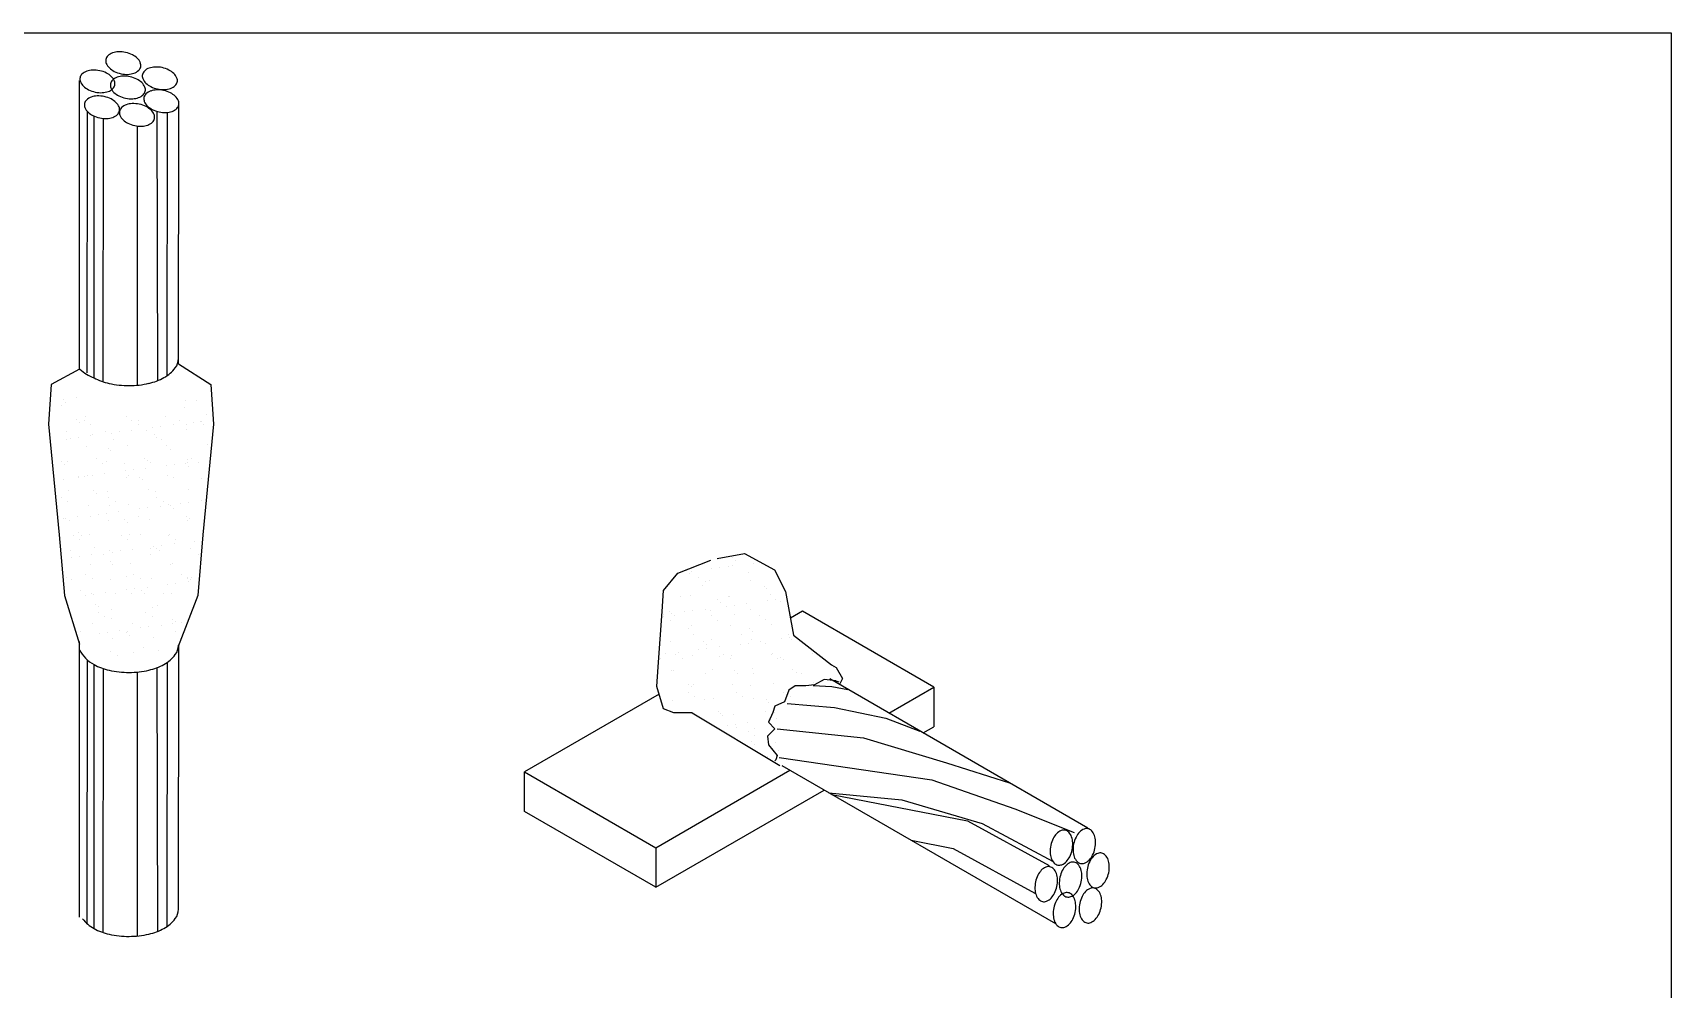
# Model space of a CAD drawing. Header units: millimetres. Extents: x 1852829 to 1882754, y -270850 to -231658.
# Drawn here: x 1859052.4 to 1859473.2, y -237793.8 to -237548.3 of the extents above; entities that cross this region are included whole.
import ezdxf

# ---------------------------------------------------------------- set-up
doc = ezdxf.new("R2010")
doc.units = ezdxf.units.MM
doc.layers.add('DETAYLAR', color=7, linetype='Continuous')

# ---------------------------------------------------------------- blocks, each defined once
blk = doc.blocks.new('TD1')
at = {"color": 4, "ltscale": 40}
for p, q in [((143.08, 1803.65), (143.03, 1927.03)), ((185.43, 1805.91), (185.56, 1916.65)), ((143.08, 1803.65), (131, 1797.03)), ((185.51, 1805.91), (199.31, 1797.03)), ((131, 1797.03), (129.87, 1780.12)), ((199.31, 1797.03), (200.44, 1780.12)), ((129.87, 1780.12), (134.38, 1732.77)), ((200.44, 1780.12), (195.92, 1732.77)), ((134.38, 1732.77), (136.64, 1706.85)), ((195.92, 1732.77), (193.67, 1706.85)), ((399.2, 1716.3), (413.29, 1721.94)), ((415.98, 1722.6), (427.77, 1724.75)), ((427.77, 1724.75), (440.57, 1717.77)), ((393, 1708.98), (399.2, 1716.3)), ((440.57, 1717.77), (445.23, 1708.46)), ((136.64, 1706.85), (143.03, 1685.99)), ((193.67, 1706.85), (185.31, 1684.96)), ((392.43, 1699.97), (393, 1708.98)), ((445.23, 1708.46), (448.72, 1689.86)), ((390.74, 1676.31), (392.43, 1699.97)), ((452.53, 1700.02), (447.37, 1697.05)), ((508.73, 1667.58), (452.53, 1700.02)), ((143.08, 1569.18), (143.03, 1687.15)), ((185.43, 1572.56), (185.58, 1685.69)), ((448.72, 1689.86), (465.01, 1677.06)), ((390.18, 1667.86), (390.74, 1676.31)), ((465.01, 1677.06), (466.97, 1676)), ((461.79, 1670.83), (457.67, 1668.55)), ((466.79, 1670.27), (461.79, 1670.83)), ((574.67, 1607.31), (464.19, 1671.1)), ((466.79, 1670.27), (468.06, 1669.85)), ((466.97, 1676), (469.65, 1671.24)), ((469.65, 1671.24), (468.52, 1668.99)), ((391.14, 1664.58), (333.53, 1631.32)), ((393, 1658.29), (390.18, 1667.86)), ((446.69, 1666.26), (444.86, 1661.23)), ((449.44, 1668.09), (446.69, 1666.26)), ((454.01, 1668.09), (449.44, 1668.09)), ((457.67, 1668.55), (454.01, 1668.09)), ((489.5, 1656.48), (508.73, 1667.58)), ((508.73, 1667.58), (508.73, 1650.64)), ((397.51, 1656.6), (393, 1658.29)), ((405.36, 1656.54), (397.51, 1656.6)), ((405.36, 1656.54), (442.9, 1634.03)), ((439.83, 1656.66), (438, 1652.54)), ((440.74, 1659.4), (439.83, 1656.66)), ((444.86, 1661.23), (440.74, 1659.4)), ((440.74, 1649.8), (437.54, 1646.6)), ((438, 1652.54), (440.74, 1649.8)), ((504.17, 1648.01), (508.73, 1650.64)), ((437.54, 1646.6), (438, 1642.94)), ((438, 1642.94), (441.66, 1638.37)), ((441.2, 1636.54), (440.74, 1636.08)), ((441.66, 1638.37), (441.2, 1636.54)), ((333.58, 1631.29), (389.73, 1598.87)), ((333.58, 1614.36), (333.58, 1631.29)), ((389.73, 1598.87), (447.16, 1632.04)), ((561.04, 1566.29), (443.9, 1633.92)), ((389.73, 1581.94), (461.83, 1623.57)), ((389.73, 1581.94), (333.58, 1614.36)), ((389.73, 1598.87), (389.73, 1581.94))]:
    blk.add_line(p, q, dxfattribs=at)
at = {"color": 2, "ltscale": 40}
for p, q in [((146.37, 1801.98), (146.46, 1913.83)), ((149.29, 1799.91), (149.39, 1911.82)), ((153.2, 1798.21), (153.3, 1910.84)), ((176.65, 1798.75), (176.37, 1913.87)), ((180.56, 1800.79), (180.68, 1913.44)), ((167.85, 1796.74), (167.97, 1907.61)), ((146.37, 1566.37), (146.46, 1679.13)), ((149.29, 1564.31), (149.39, 1677.17)), ((180.56, 1565.19), (180.68, 1678.19)), ((153.2, 1562.61), (153.3, 1675.48)), ((167.85, 1561.14), (167.97, 1674.06)), ((176.65, 1563.14), (176.37, 1675.95)), ((457.19, 1668.22), (465.14, 1667.86)), ((465.14, 1667.86), (471.92, 1666.63)), ((445.98, 1660.54), (466.27, 1658.85)), ((466.27, 1658.85), (488.25, 1654.34)), ((441.73, 1649.78), (478.67, 1645.9)), ((488.25, 1654.34), (502.79, 1648.81)), ((478.67, 1645.9), (514.18, 1635.19)), ((442.56, 1637.44), (507.98, 1627.87)), ((514.18, 1635.19), (541.14, 1626.67)), ((507.98, 1627.87), (543.49, 1615.48)), ((463.84, 1622.41), (495.02, 1619.42)), ((465.05, 1621.71), (523.2, 1610.41)), ((495.02, 1619.42), (529.4, 1609.28)), ((543.49, 1615.48), (568.85, 1605.34)), ((523.2, 1610.41), (558.14, 1591.26)), ((529.4, 1609.28), (559.83, 1592.95)), ((499.08, 1602.06), (517, 1598.58)), ((517, 1598.58), (551.94, 1579.43))]:
    blk.add_line(p, q, dxfattribs=at)
at = {"color": 0, "ltscale": 40}
for p, q in [((136.39, 1790.6), (136.39, 1790.6)), ((136.97, 1789.46), (136.97, 1789.46)), ((141.73, 1791.3), (141.73, 1791.3)), ((188.66, 1790.24), (188.66, 1790.24)), ((193.33, 1790.06), (193.33, 1790.06)), ((135.32, 1788.03), (135.32, 1788.03)), ((141.85, 1782.05), (141.85, 1782.05)), ((145.03, 1781.66), (145.03, 1781.66)), ((145.84, 1783.31), (145.84, 1783.31)), ((163.02, 1783.52), (163.02, 1783.52)), ((165.47, 1781.7), (165.47, 1781.7)), ((168.49, 1781.47), (168.49, 1781.47)), ((179.8, 1783.44), (179.8, 1783.44)), ((185.9, 1781.73), (185.9, 1781.73)), ((188.22, 1787.23), (188.22, 1787.23)), ((195.44, 1781.38), (195.44, 1781.38)), ((197.53, 1784.08), (197.53, 1784.08)), ((137.38, 1776.81), (137.38, 1776.81)), ((142.44, 1774.41), (142.44, 1774.41)), ((143.06, 1780.94), (143.06, 1780.94)), ((147.78, 1775.11), (147.78, 1775.11)), ((147.8, 1779.9), (147.8, 1779.9)), ((148.77, 1775.71), (148.77, 1775.71)), ((154.17, 1776.73), (154.17, 1776.73)), ((156.69, 1776.28), (156.69, 1776.28)), ((160.11, 1776.73), (160.11, 1776.73)), ((165.44, 1777.44), (165.44, 1777.44)), ((168.23, 1779.93), (168.23, 1779.93)), ((171.89, 1777.37), (171.89, 1777.37)), ((174.36, 1778.61), (174.36, 1778.61)), ((175.03, 1775.48), (175.03, 1775.48)), ((176.23, 1774.37), (176.23, 1774.37)), ((177.77, 1779.06), (177.77, 1779.06)), ((183.11, 1779.76), (183.11, 1779.76)), ((188.67, 1779.97), (188.67, 1779.97)), ((189.07, 1777.59), (189.07, 1777.59)), ((192.02, 1780.93), (192.02, 1780.93)), ((194.75, 1781.24), (194.75, 1781.24)), ((195.96, 1780.13), (195.96, 1780.13)), ((137.32, 1773.51), (137.32, 1773.51)), ((139.03, 1773.96), (139.03, 1773.96)), ((146.25, 1770.66), (146.25, 1770.66)), ((155.3, 1769.72), (155.3, 1769.72)), ((156.51, 1768.61), (156.51, 1768.61)), ((157.76, 1773.55), (157.76, 1773.55)), ((163.43, 1770.88), (163.43, 1770.88)), ((178.2, 1773.59), (178.2, 1773.59)), ((180.22, 1770.8), (180.22, 1770.8)), ((181.94, 1769.14), (181.94, 1769.14)), ((197.94, 1771.44), (197.94, 1771.44)), ((135.57, 1763.96), (135.57, 1763.96)), ((136.78, 1762.86), (136.78, 1762.86)), ((137.79, 1764.17), (137.79, 1764.17)), ((150.33, 1765.23), (150.33, 1765.23)), ((153.1, 1763.46), (153.1, 1763.46)), ((154.58, 1764.09), (154.58, 1764.09)), ((162.22, 1763.38), (162.22, 1763.38)), ((166.16, 1760.54), (166.16, 1760.54)), ((170.77, 1765.26), (170.77, 1765.26)), ((171.49, 1761.24), (171.49, 1761.24)), ((172.3, 1764.73), (172.3, 1764.73)), ((173.53, 1763.5), (173.53, 1763.5)), ((180.41, 1762.41), (180.41, 1762.41)), ((183.82, 1762.86), (183.82, 1762.86)), ((188.48, 1763.16), (188.48, 1763.16)), ((189.16, 1763.57), (189.16, 1763.57)), ((189.48, 1764.95), (189.48, 1764.95)), ((189.69, 1762.05), (189.69, 1762.05)), ((191.2, 1765.3), (191.2, 1765.3)), ((193.97, 1763.54), (193.97, 1763.54)), ((136.16, 1756.59), (136.16, 1756.59)), ((142.49, 1757.62), (142.49, 1757.62)), ((142.62, 1757.08), (142.62, 1757.08)), ((145.08, 1757.76), (145.08, 1757.76)), ((146.67, 1758.02), (146.67, 1758.02)), ((148.49, 1758.21), (148.49, 1758.21)), ((153.83, 1758.92), (153.83, 1758.92)), ((162.74, 1760.09), (162.74, 1760.09)), ((163.06, 1757.12), (163.06, 1757.12)), ((163.84, 1758.24), (163.84, 1758.24)), ((168.75, 1757.4), (168.75, 1757.4)), ((169.96, 1756.29), (169.96, 1756.29)), ((180.63, 1758.15), (180.63, 1758.15)), ((183.5, 1757.15), (183.5, 1757.15)), ((195.39, 1756.82), (195.39, 1756.82)), ((135.19, 1748.76), (135.19, 1748.76)), ((137.96, 1746.99), (137.96, 1746.99)), ((138.21, 1751.52), (138.21, 1751.52)), ((149.02, 1751.64), (149.02, 1751.64)), ((150.23, 1750.53), (150.23, 1750.53)), ((154.99, 1751.44), (154.99, 1751.44)), ((155.63, 1748.79), (155.63, 1748.79)), ((158.4, 1747.03), (158.4, 1747.03)), ((172.72, 1752.08), (172.72, 1752.08)), ((175.67, 1751.06), (175.67, 1751.06)), ((176.07, 1748.83), (176.07, 1748.83)), ((178.83, 1747.07), (178.83, 1747.07)), ((189.87, 1746.67), (189.87, 1746.67)), ((189.9, 1752.3), (189.9, 1752.3)), ((195.21, 1747.37), (195.21, 1747.37)), ((136.21, 1739.54), (136.21, 1739.54)), ((136.88, 1739.69), (136.88, 1739.69)), ((142.21, 1740.39), (142.21, 1740.39)), ((147.08, 1745.37), (147.08, 1745.37)), ((147.92, 1740.65), (147.92, 1740.65)), ((151.13, 1741.57), (151.13, 1741.57)), ((154.54, 1742.02), (154.54, 1742.02)), ((155.94, 1745.3), (155.94, 1745.3)), ((159.88, 1742.72), (159.88, 1742.72)), ((162.47, 1739.31), (162.47, 1739.31)), ((164.26, 1745.59), (164.26, 1745.59)), ((168.36, 1740.68), (168.36, 1740.68)), ((168.79, 1743.89), (168.79, 1743.89)), ((172.21, 1744.34), (172.21, 1744.34)), ((173.13, 1739.44), (173.13, 1739.44)), ((177.54, 1745.05), (177.54, 1745.05)), ((181.04, 1745.51), (181.04, 1745.51)), ((182.2, 1745.07), (182.2, 1745.07)), ((183.41, 1743.96), (183.41, 1743.96)), ((186.46, 1746.22), (186.46, 1746.22)), ((188.8, 1740.72), (188.8, 1740.72)), ((190.31, 1739.66), (190.31, 1739.66)), ((138.62, 1738.88), (138.62, 1738.88)), ((140.49, 1732.32), (140.49, 1732.32)), ((142.74, 1733.55), (142.74, 1733.55)), ((143.95, 1732.44), (143.95, 1732.44)), ((147.49, 1732.73), (147.49, 1732.73)), ((155.41, 1738.8), (155.41, 1738.8)), ((160.93, 1732.36), (160.93, 1732.36)), ((163.68, 1738.2), (163.68, 1738.2)), ((164.67, 1732.95), (164.67, 1732.95)), ((169.39, 1732.97), (169.39, 1732.97)), ((181.37, 1732.4), (181.37, 1732.4)), ((181.46, 1732.87), (181.46, 1732.87)), ((189.12, 1738.73), (189.12, 1738.73)), ((139.03, 1726.23), (139.03, 1726.23)), ((143.26, 1730.56), (143.26, 1730.56)), ((149.66, 1727.21), (149.66, 1727.21)), ((155.82, 1726.15), (155.82, 1726.15)), ((157.18, 1725.37), (157.18, 1725.37)), ((160.59, 1725.82), (160.59, 1725.82)), ((163.7, 1730.6), (163.7, 1730.6)), ((165.93, 1726.53), (165.93, 1726.53)), ((173.54, 1726.79), (173.54, 1726.79)), ((174.84, 1727.7), (174.84, 1727.7)), ((175.92, 1726.99), (175.92, 1726.99)), ((177.13, 1725.88), (177.13, 1725.88)), ((178.26, 1728.15), (178.26, 1728.15)), ((183.59, 1728.85), (183.59, 1728.85)), ((184.13, 1730.63), (184.13, 1730.63)), ((190.72, 1727.01), (190.72, 1727.01)), ((192.51, 1730.02), (192.51, 1730.02)), ((139.51, 1723.05), (139.51, 1723.05)), ((142.93, 1723.5), (142.93, 1723.5)), ((147.91, 1720.08), (147.91, 1720.08)), ((148.26, 1724.2), (148.26, 1724.2)), ((153.22, 1724.21), (153.22, 1724.21)), ((156.19, 1721.23), (156.19, 1721.23)), ((157.4, 1720.12), (157.4, 1720.12)), ((165.08, 1720.3), (165.08, 1720.3)), ((173.66, 1724.25), (173.66, 1724.25)), ((181.87, 1720.22), (181.87, 1720.22)), ((182.84, 1720.65), (182.84, 1720.65)), ((194.1, 1724.29), (194.1, 1724.29)), ((413.77, 1718.36), (413.77, 1718.36)), ((417.19, 1718.81), (417.19, 1718.81)), ((420.83, 1719.16), (420.83, 1719.16)), ((422.52, 1719.51), (422.52, 1719.51)), ((422.63, 1723.06), (422.63, 1723.06)), ((423.84, 1721.95), (423.84, 1721.95)), ((431.43, 1720.68), (431.43, 1720.68)), ((137.68, 1714.36), (137.68, 1714.36)), ((139.45, 1713.59), (139.45, 1713.59)), ((145.79, 1715.89), (145.79, 1715.89)), ((148.56, 1714.13), (148.56, 1714.13)), ((156.23, 1713.51), (156.23, 1713.51)), ((163.11, 1714.89), (163.11, 1714.89)), ((166.23, 1715.93), (166.23, 1715.93)), ((169, 1714.16), (169, 1714.16)), ((173.96, 1714.15), (173.96, 1714.15)), ((180.89, 1711.5), (180.89, 1711.5)), ((184.31, 1711.95), (184.31, 1711.95)), ((186.67, 1715.96), (186.67, 1715.96)), ((189.37, 1714.66), (189.37, 1714.66)), ((189.43, 1714.2), (189.43, 1714.2)), ((189.64, 1712.66), (189.64, 1712.66)), ((190.58, 1713.55), (190.58, 1713.55)), ((191.14, 1714.37), (191.14, 1714.37)), ((402.9, 1717.3), (402.9, 1717.3)), ((404.11, 1716.19), (404.11, 1716.19)), ((404.86, 1717.18), (404.86, 1717.18)), ((408.24, 1714.48), (408.24, 1714.48)), ((411, 1712.71), (411, 1712.71)), ((412.91, 1713.09), (412.91, 1713.09)), ((429.55, 1716.72), (429.55, 1716.72)), ((430.09, 1713.31), (430.09, 1713.31)), ((143.39, 1709.13), (143.39, 1709.13)), ((145.56, 1706.85), (145.56, 1706.85)), ((148.32, 1707.44), (148.32, 1707.44)), ((148.98, 1707.3), (148.98, 1707.3)), ((154.31, 1708.01), (154.31, 1708.01)), ((158.52, 1707.78), (158.52, 1707.78)), ((163.23, 1709.18), (163.23, 1709.18)), ((165.5, 1707.66), (165.5, 1707.66)), ((166.64, 1709.63), (166.64, 1709.63)), ((169.65, 1708.9), (169.65, 1708.9)), ((170.85, 1707.79), (170.85, 1707.79)), ((171.98, 1710.33), (171.98, 1710.33)), ((178.96, 1707.82), (178.96, 1707.82)), ((182.29, 1707.58), (182.29, 1707.58)), ((400.53, 1706.33), (400.53, 1706.33)), ((404.45, 1706.6), (404.45, 1706.6)), ((409.82, 1710.96), (409.82, 1710.96)), ((416.35, 1704.97), (416.35, 1704.97)), ((420.97, 1706.37), (420.97, 1706.37)), ((421.24, 1706.52), (421.24, 1706.52)), ((436.08, 1710.73), (436.08, 1710.73)), ((437.29, 1709.62), (437.29, 1709.62)), ((437.49, 1704.49), (437.49, 1704.49)), ((438.96, 1707.16), (438.96, 1707.16)), ((440.9, 1704.94), (440.9, 1704.94)), ((443, 1704.39), (443, 1704.39)), ((149.92, 1703.14), (149.92, 1703.14)), ((151.09, 1699.46), (151.09, 1699.46)), ((151.13, 1702.03), (151.13, 1702.03)), ((153.86, 1697.69), (153.86, 1697.69)), ((156.65, 1700.86), (156.65, 1700.86)), ((171.53, 1699.49), (171.53, 1699.49)), ((174.3, 1697.73), (174.3, 1697.73)), ((174.37, 1701.5), (174.37, 1701.5)), ((176.56, 1702.56), (176.56, 1702.56)), ((393.1, 1698.01), (393.1, 1698.01)), ((393.24, 1698.66), (393.24, 1698.66)), ((395.6, 1699.81), (395.6, 1699.81)), ((396.63, 1699.21), (396.63, 1699.21)), ((397.84, 1698.1), (397.84, 1698.1)), ((402.16, 1699.84), (402.16, 1699.84)), ((405.57, 1700.29), (405.57, 1700.29)), ((410.91, 1700.99), (410.91, 1700.99)), ((413.33, 1700.45), (413.33, 1700.45)), ((413.54, 1698.04), (413.54, 1698.04)), ((417.56, 1703.86), (417.56, 1703.86)), ((419.82, 1702.16), (419.82, 1702.16)), ((423.24, 1702.61), (423.24, 1702.61)), ((423.27, 1698.63), (423.27, 1698.63)), ((428.57, 1703.31), (428.57, 1703.31)), ((430.5, 1700.67), (430.5, 1700.67)), ((433.97, 1698.08), (433.97, 1698.08)), ((143.39, 1691.31), (143.39, 1691.31)), ((148.73, 1694.79), (148.73, 1694.79)), ((151.61, 1690.66), (151.61, 1690.66)), ((155.03, 1691.11), (155.03, 1691.11)), ((156.84, 1696.8), (156.84, 1696.8)), ((160.37, 1691.81), (160.37, 1691.81)), ((163.37, 1690.82), (163.37, 1690.82)), ((163.82, 1691.35), (163.82, 1691.35)), ((165.91, 1695.01), (165.91, 1695.01)), ((169.28, 1692.98), (169.28, 1692.98)), ((172.7, 1693.43), (172.7, 1693.43)), ((178.03, 1694.14), (178.03, 1694.14)), ((182.7, 1694.93), (182.7, 1694.93)), ((183.1, 1696.58), (183.1, 1696.58)), ((184.26, 1691.38), (184.26, 1691.38)), ((184.31, 1695.47), (184.31, 1695.47)), ((186.94, 1695.31), (186.94, 1695.31)), ((395.87, 1696.24), (395.87, 1696.24)), ((403.55, 1692.87), (403.55, 1692.87)), ((404.87, 1693.96), (404.87, 1693.96)), ((416.3, 1696.28), (416.3, 1696.28)), ((421.65, 1693.87), (421.65, 1693.87)), ((429.8, 1692.65), (429.8, 1692.65)), ((431.01, 1691.54), (431.01, 1691.54)), ((436.74, 1696.32), (436.74, 1696.32)), ((439.38, 1694.51), (439.38, 1694.51)), ((157.06, 1688.22), (157.06, 1688.22)), ((164.58, 1689.71), (164.58, 1689.71)), ((170.29, 1684.48), (170.29, 1684.48)), ((174.78, 1688.86), (174.78, 1688.86)), ((396.01, 1687.16), (396.01, 1687.16)), ((405.83, 1689.9), (405.83, 1689.9)), ((408.21, 1683.64), (408.21, 1683.64)), ((410.08, 1686.89), (410.08, 1686.89)), ((411.29, 1685.78), (411.29, 1685.78)), ((411.62, 1684.09), (411.62, 1684.09)), ((413.74, 1687.8), (413.74, 1687.8)), ((416.96, 1684.79), (416.96, 1684.79)), ((425.87, 1685.97), (425.87, 1685.97)), ((426.27, 1689.93), (426.27, 1689.93)), ((429.29, 1686.42), (429.29, 1686.42)), ((430.92, 1688.02), (430.92, 1688.02)), ((434.62, 1687.12), (434.62, 1687.12)), ((436.72, 1686.31), (436.72, 1686.31)), ((443.54, 1688.29), (443.54, 1688.29)), ((446.7, 1689.97), (446.7, 1689.97)), ((446.95, 1688.74), (446.95, 1688.74)), ((447.7, 1687.94), (447.7, 1687.94)), ((156.39, 1683.02), (156.39, 1683.02)), ((159.16, 1681.26), (159.16, 1681.26)), ((166.32, 1682.37), (166.32, 1682.37)), ((176.83, 1683.06), (176.83, 1683.06)), ((391.56, 1680.02), (391.56, 1680.02)), ((393.96, 1681.77), (393.96, 1681.77)), ((398.4, 1681.57), (398.4, 1681.57)), ((399.29, 1682.47), (399.29, 1682.47)), ((401.17, 1679.81), (401.17, 1679.81)), ((405.28, 1681.31), (405.28, 1681.31)), ((417, 1680.55), (417, 1680.55)), ((418.84, 1681.61), (418.84, 1681.61)), ((421.6, 1679.85), (421.6, 1679.85)), ((422.07, 1681.23), (422.07, 1681.23)), ((439.27, 1681.65), (439.27, 1681.65)), ((439.79, 1681.87), (439.79, 1681.87)), ((442.04, 1679.89), (442.04, 1679.89)), ((443.26, 1680.32), (443.26, 1680.32)), ((444.46, 1679.21), (444.46, 1679.21)), ((456.97, 1682.09), (456.97, 1682.09)), ((390.69, 1673.43), (390.69, 1673.43)), ((396.43, 1674.52), (396.43, 1674.52)), ((397.27, 1674.79), (397.27, 1674.79)), ((411.13, 1673.46), (411.13, 1673.46)), ((414.15, 1675.16), (414.15, 1675.16)), ((423.53, 1674.56), (423.53, 1674.56)), ((424.74, 1673.45), (424.74, 1673.45)), ((431.33, 1675.38), (431.33, 1675.38)), ((431.57, 1673.5), (431.57, 1673.5)), ((440.2, 1669.22), (440.2, 1669.22)), ((448.12, 1675.3), (448.12, 1675.3)), ((450.17, 1673.98), (450.17, 1673.98)), ((452, 1673.54), (452, 1673.54)), ((457.38, 1669.44), (457.38, 1669.44)), ((465.84, 1675.93), (465.84, 1675.93)), ((403.7, 1665.14), (403.7, 1665.14)), ((403.8, 1668.8), (403.8, 1668.8)), ((405.01, 1667.69), (405.01, 1667.69)), ((405.69, 1668.67), (405.69, 1668.67)), ((406.47, 1663.38), (406.47, 1663.38)), ((410.72, 1662.46), (410.72, 1662.46)), ((414.57, 1662.51), (414.57, 1662.51)), ((422.48, 1668.59), (422.48, 1668.59)), ((424.14, 1665.18), (424.14, 1665.18)), ((426.9, 1663.41), (426.9, 1663.41)), ((430.45, 1668.22), (430.45, 1668.22)), ((431.74, 1662.73), (431.74, 1662.73)), ((436.98, 1662.24), (436.98, 1662.24)), ((444.57, 1665.22), (444.57, 1665.22)), ((447.34, 1663.45), (447.34, 1663.45)), ((396.84, 1661.87), (396.84, 1661.87)), ((416.43, 1657.03), (416.43, 1657.03)), ((417.25, 1656.48), (417.25, 1656.48)), ((418.46, 1655.37), (418.46, 1655.37)), ((422.89, 1655.94), (422.89, 1655.94)), ((436.87, 1657.07), (436.87, 1657.07)), ((438.19, 1661.13), (438.19, 1661.13)), ((440.62, 1656.58), (440.62, 1656.58)), ((420.31, 1651.25), (420.31, 1651.25)), ((423.72, 1651.7), (423.72, 1651.7)), ((424.17, 1650.14), (424.17, 1650.14)), ((429.06, 1652.4), (429.06, 1652.4)), ((429.44, 1648.74), (429.44, 1648.74)), ((432.16, 1650.09), (432.16, 1650.09)), ((437.97, 1653.58), (437.97, 1653.58)), ((441.39, 1654.03), (441.39, 1654.03)), ((430.7, 1644.15), (430.7, 1644.15)), ((431.91, 1643.04), (431.91, 1643.04)), ((432.2, 1646.98), (432.2, 1646.98)), ((441.03, 1643.93), (441.03, 1643.93)), ((437.62, 1637.81), (437.62, 1637.81)), ((442.17, 1640.63), (442.17, 1640.63))]:
    blk.add_line(p, q, dxfattribs=at)
at = {"color": 4, "ltscale": 4}
blk.add_lwpolyline([(-824.4, 1947.5), (824.4, 1947.5), (824.4, 0), (-824.4, 0)], close=True, dxfattribs=at)
at = {"color": 4, "ltscale": 40}
for centre, radius, start, end in [((157.27, 1935.52), 2.95, 167.91312, 201.93855), ((157.27, 1935.52), 2.95, 133.88769, 167.91312), ((159.13, 1933.59), 5.64, 109.44262, 133.88769), ((160.07, 1930.94), 8.44, 92.17153, 109.44262), ((160.22, 1927.02), 12.36, 77.91312, 92.17153), ((160.22, 1927.02), 12.36, 63.65471, 77.91312), ((161.95, 1930.53), 8.44, 46.38361, 63.65471), ((163.89, 1932.57), 5.64, 21.93855, 46.38361), ((146.19, 1927.7), 2.95, 133.88769, 167.91312), ((148.05, 1925.76), 5.64, 109.44262, 133.88769), ((148.99, 1923.11), 8.44, 92.17153, 109.44262), ((149.14, 1919.2), 12.36, 77.91312, 92.17153), ((149.14, 1919.2), 12.36, 63.65471, 77.91312), ((159.76, 1936.52), 5.64, 201.93855, 226.38361), ((150.88, 1922.71), 8.44, 46.38361, 63.65471), ((161.7, 1938.56), 8.44, 226.38361, 243.65471), ((152.81, 1924.74), 5.64, 21.93855, 46.38361), ((163.44, 1942.07), 12.36, 243.65471, 257.91312), ((162.02, 1920.5), 8.44, 92.17153, 109.44262), ((163.44, 1942.07), 12.36, 257.91312, 272.17153), ((162.17, 1916.59), 12.36, 77.91312, 92.17153), ((163.59, 1938.16), 8.44, 272.17153, 289.44262), ((162.17, 1916.59), 12.36, 63.65471, 77.91312), ((164.52, 1935.51), 5.64, 289.44262, 313.88769), ((166.38, 1933.57), 2.95, 313.88769, 347.91312), ((166.38, 1933.57), 2.95, 347.91312, 21.93855), ((172.91, 1929), 2.95, 167.91312, 201.93855), ((172.91, 1929), 2.95, 133.88769, 167.91312), ((174.77, 1927.07), 5.64, 109.44262, 133.88769), ((175.71, 1924.42), 8.44, 92.17153, 109.44262), ((175.86, 1920.5), 12.36, 77.91312, 92.17153), ((175.86, 1920.5), 12.36, 63.65471, 77.91312), ((177.59, 1924.01), 8.44, 46.38361, 63.65471), ((179.53, 1926.05), 5.64, 21.93855, 46.38361), ((146.19, 1927.7), 2.95, 167.91312, 201.93855), ((148.68, 1928.7), 5.64, 201.93855, 226.38361), ((150.62, 1930.73), 8.44, 226.38361, 243.65471), ((152.36, 1934.24), 12.36, 243.65471, 257.91312), ((152.36, 1934.24), 12.36, 257.91312, 272.17153), ((152.51, 1930.33), 8.44, 272.17153, 289.44262), ((153.44, 1927.68), 5.64, 289.44262, 313.88769), ((159.23, 1925.09), 2.95, 167.91312, 201.93855), ((159.23, 1925.09), 2.95, 133.88769, 167.91312), ((161.72, 1926.09), 5.64, 201.93855, 226.38361), ((161.09, 1923.15), 5.64, 109.44262, 133.88769), ((155.3, 1925.75), 2.95, 313.88769, 347.91312), ((163.66, 1928.13), 8.44, 226.38361, 243.65471), ((155.3, 1925.75), 2.95, 347.91312, 21.93855), ((163.91, 1920.1), 8.44, 46.38361, 63.65471), ((165.85, 1922.13), 5.64, 21.93855, 46.38361), ((175.4, 1930), 5.64, 201.93855, 226.38361), ((168.34, 1923.14), 2.95, 313.88769, 347.91312), ((168.34, 1923.14), 2.95, 347.91312, 21.93855), ((177.34, 1932.04), 8.44, 226.38361, 243.65471), ((175.42, 1917.28), 5.64, 109.44262, 133.88769), ((176.36, 1914.63), 8.44, 92.17153, 109.44262), ((179.08, 1935.55), 12.36, 243.65471, 257.91312), ((176.51, 1910.72), 12.36, 77.91312, 92.17153), ((179.08, 1935.55), 12.36, 257.91312, 272.17153), ((176.51, 1910.72), 12.36, 63.65471, 77.91312), ((179.23, 1931.63), 8.44, 272.17153, 289.44262), ((178.25, 1914.23), 8.44, 46.38361, 63.65471), ((180.16, 1928.98), 5.64, 289.44262, 313.88769), ((182.02, 1927.05), 2.95, 313.88769, 347.91312), ((182.02, 1927.05), 2.95, 347.91312, 21.93855), ((148.15, 1916.61), 2.95, 167.91312, 201.93855), ((148.15, 1916.61), 2.95, 133.88769, 167.91312), ((150.64, 1917.61), 5.64, 201.93855, 226.38361), ((150.01, 1914.68), 5.64, 109.44262, 133.88769), ((150.94, 1912.03), 8.44, 92.17153, 109.44262), ((151.09, 1908.11), 12.36, 77.91312, 92.17153), ((151.09, 1908.11), 12.36, 63.65471, 77.91312), ((152.83, 1911.62), 8.44, 46.38361, 63.65471), ((154.77, 1913.66), 5.64, 21.93855, 46.38361), ((165.39, 1931.63), 12.36, 243.65471, 257.91312), ((157.26, 1914.66), 2.95, 347.91312, 21.93855), ((163.14, 1913.35), 2.95, 133.88769, 167.91312), ((165, 1911.41), 5.64, 109.44262, 133.88769), ((165.39, 1931.63), 12.36, 257.91312, 272.17153), ((165.93, 1908.77), 8.44, 92.17153, 109.44262), ((166.08, 1904.85), 12.36, 77.91312, 92.17153), ((165.54, 1927.72), 8.44, 272.17153, 289.44262), ((166.48, 1925.07), 5.64, 289.44262, 313.88769), ((166.08, 1904.85), 12.36, 63.65471, 77.91312), ((173.56, 1919.22), 2.95, 167.91312, 201.93855), ((173.56, 1919.22), 2.95, 133.88769, 167.91312), ((176.05, 1920.22), 5.64, 201.93855, 226.38361), ((167.82, 1908.36), 8.44, 46.38361, 63.65471), ((177.99, 1922.26), 8.44, 226.38361, 243.65471), ((179.73, 1925.77), 12.36, 243.65471, 257.91312), ((180.81, 1919.2), 5.64, 289.44262, 313.88769), ((180.18, 1916.26), 5.64, 21.93855, 46.38361), ((182.67, 1917.27), 2.95, 313.88769, 347.91312), ((182.67, 1917.27), 2.95, 347.91312, 21.93855), ((152.58, 1919.65), 8.44, 226.38361, 243.65471), ((154.31, 1923.16), 12.36, 243.65471, 257.91312), ((154.31, 1923.16), 12.36, 257.91312, 272.17153), ((154.46, 1919.24), 8.44, 272.17153, 289.44262), ((155.4, 1916.59), 5.64, 289.44262, 313.88769), ((157.26, 1914.66), 2.95, 313.88769, 347.91312), ((163.14, 1913.35), 2.95, 167.91312, 201.93855), ((165.63, 1914.35), 5.64, 201.93855, 226.38361), ((167.57, 1916.39), 8.44, 226.38361, 243.65471), ((169.3, 1919.9), 12.36, 243.65471, 257.91312), ((169.3, 1919.9), 12.36, 257.91312, 272.17153), ((169.45, 1915.98), 8.44, 272.17153, 289.44262), ((170.39, 1913.33), 5.64, 289.44262, 313.88769), ((169.76, 1910.4), 5.64, 21.93855, 46.38361), ((172.25, 1911.4), 2.95, 313.88769, 347.91312), ((172.25, 1911.4), 2.95, 347.91312, 21.93855), ((179.73, 1925.77), 12.36, 257.91312, 272.17153), ((179.88, 1921.85), 8.44, 272.17153, 289.44262), ((155.81, 1817.55), 18.8, 227.93506, 249.73586), ((171.89, 1813.4), 15.3, 298.73559, 322.91043), ((178.84, 1808.15), 6.59, 322.91043, 0.13864), ((161.18, 1821.84), 24.94, 241.54169, 257.4142), ((164.19, 1835.29), 38.72, 257.4142, 270.13864), ((164.19, 1835.29), 38.72, 270.13864, 282.86308), ((167.25, 1821.85), 24.94, 282.86308, 298.73559), ((156.59, 1690.67), 15.3, 207.64481, 241.54169), ((178.84, 1685.45), 6.59, 322.91043, 0.13864), ((161.18, 1699.15), 24.94, 241.54169, 257.4142), ((167.25, 1699.16), 24.94, 282.86308, 298.73559), ((171.89, 1690.71), 15.3, 298.73559, 322.91043), ((164.19, 1712.59), 38.72, 257.4142, 270.13864), ((164.19, 1712.59), 38.72, 270.13864, 282.86308), ((565.38, 1601), 5.64, 111.93855, 136.38361), ((564.37, 1603.49), 2.95, 77.91312, 111.93855), ((564.37, 1603.49), 2.95, 43.88769, 77.91312), ((575.16, 1601.65), 5.64, 111.93855, 136.38361), ((574.15, 1604.14), 2.95, 77.91312, 111.93855), ((574.15, 1604.14), 2.95, 43.88769, 77.91312), ((572.22, 1602.28), 5.64, 19.44262, 43.88769), ((570.92, 1597.32), 12.36, 167.91312, 182.17153), ((570.92, 1597.32), 12.36, 153.65471, 167.91312), ((567.41, 1599.06), 8.44, 136.38361, 153.65471), ((562.44, 1601.62), 5.64, 19.44262, 43.88769), ((559.79, 1600.69), 8.44, 2.17153, 19.44262), ((555.88, 1600.54), 12.36, 347.91312, 2.17153), ((580.7, 1597.97), 12.36, 167.91312, 182.17153), ((580.7, 1597.97), 12.36, 153.65471, 167.91312), ((577.19, 1599.71), 8.44, 136.38361, 153.65471), ((569.57, 1601.34), 8.44, 2.17153, 19.44262), ((565.66, 1601.19), 12.36, 347.91312, 2.17153), ((567.01, 1597.17), 8.44, 182.17153, 199.44262), ((564.36, 1596.24), 5.64, 199.44262, 223.88769), ((562.42, 1594.37), 2.95, 223.88769, 257.91312), ((561.42, 1596.86), 5.64, 291.93855, 316.38361), ((569.29, 1587.31), 5.64, 111.93855, 136.38361), ((559.38, 1598.8), 8.44, 316.38361, 333.65471), ((555.88, 1600.54), 12.36, 333.65471, 347.91312), ((568.29, 1589.8), 2.95, 77.91312, 111.93855), ((576.79, 1597.82), 8.44, 182.17153, 199.44262), ((574.14, 1596.89), 5.64, 199.44262, 223.88769), ((568.29, 1589.8), 2.95, 43.88769, 77.91312), ((572.2, 1595.03), 2.95, 223.88769, 257.91312), ((572.2, 1595.03), 2.95, 257.91312, 291.93855), ((571.2, 1597.52), 5.64, 291.93855, 316.38361), ((586.57, 1587.54), 12.36, 153.65471, 167.91312), ((569.17, 1599.45), 8.44, 316.38361, 333.65471), ((583.06, 1589.28), 8.44, 136.38361, 153.65471), ((565.66, 1601.19), 12.36, 333.65471, 347.91312), ((581.03, 1591.22), 5.64, 111.93855, 136.38361), ((580.02, 1593.71), 2.95, 77.91312, 111.93855), ((580.02, 1593.71), 2.95, 43.88769, 77.91312), ((578.09, 1591.85), 5.64, 19.44262, 43.88769), ((575.44, 1590.91), 8.44, 2.17153, 19.44262), ((564.4, 1581.68), 12.36, 153.65471, 167.91312), ((560.89, 1583.42), 8.44, 136.38361, 153.65471), ((558.85, 1585.35), 5.64, 111.93855, 136.38361), ((557.85, 1587.85), 2.95, 77.91312, 111.93855), ((557.85, 1587.85), 2.95, 43.88769, 77.91312), ((555.92, 1585.98), 5.64, 19.44262, 43.88769), ((553.27, 1585.05), 8.44, 2.17153, 19.44262), ((549.35, 1584.9), 12.36, 347.91312, 2.17153), ((562.42, 1594.37), 2.95, 257.91312, 291.93855), ((574.83, 1583.63), 12.36, 167.91312, 182.17153), ((574.83, 1583.63), 12.36, 153.65471, 167.91312), ((571.32, 1585.37), 8.44, 136.38361, 153.65471), ((566.35, 1587.94), 5.64, 19.44262, 43.88769), ((563.7, 1587), 8.44, 2.17153, 19.44262), ((559.79, 1586.86), 12.36, 347.91312, 2.17153), ((586.57, 1587.54), 12.36, 167.91312, 182.17153), ((582.66, 1587.4), 8.44, 182.17153, 199.44262), ((575.04, 1589.03), 8.44, 316.38361, 333.65471), ((571.53, 1590.77), 12.36, 333.65471, 347.91312), ((571.53, 1590.77), 12.36, 347.91312, 2.17153), ((564.4, 1581.68), 12.36, 167.91312, 182.17153), ((560.48, 1581.53), 8.44, 182.17153, 199.44262), ((557.84, 1580.6), 5.64, 199.44262, 223.88769), ((552.86, 1583.16), 8.44, 316.38361, 333.65471), ((549.35, 1584.9), 12.36, 333.65471, 347.91312), ((568.71, 1572.34), 8.44, 136.38361, 153.65471), ((570.92, 1583.49), 8.44, 182.17153, 199.44262), ((566.68, 1574.28), 5.64, 111.93855, 136.38361), ((568.27, 1582.55), 5.64, 199.44262, 223.88769), ((566.33, 1580.69), 2.95, 223.88769, 257.91312), ((565.68, 1576.77), 2.95, 77.91312, 111.93855), ((565.68, 1576.77), 2.95, 43.88769, 77.91312), ((565.33, 1583.18), 5.64, 291.93855, 316.38361), ((563.74, 1574.91), 5.64, 19.44262, 43.88769), ((563.3, 1585.12), 8.44, 316.38361, 333.65471), ((559.79, 1586.86), 12.36, 333.65471, 347.91312), ((583.31, 1572.56), 12.36, 153.65471, 167.91312), ((579.8, 1574.29), 8.44, 136.38361, 153.65471), ((577.77, 1576.23), 5.64, 111.93855, 136.38361), ((580.01, 1586.46), 5.64, 199.44262, 223.88769), ((576.76, 1578.72), 2.95, 77.91312, 111.93855), ((578.07, 1584.6), 2.95, 223.88769, 257.91312), ((576.76, 1578.72), 2.95, 43.88769, 77.91312), ((578.07, 1584.6), 2.95, 257.91312, 291.93855), ((574.83, 1576.86), 5.64, 19.44262, 43.88769), ((577.07, 1587.09), 5.64, 291.93855, 316.38361), ((572.18, 1575.93), 8.44, 2.17153, 19.44262), ((178.84, 1572.54), 6.59, 322.91043, 0.13864), ((555.9, 1578.73), 2.95, 223.88769, 257.91312), ((555.9, 1578.73), 2.95, 257.91312, 291.93855), ((554.9, 1581.22), 5.64, 291.93855, 316.38361), ((572.22, 1570.6), 12.36, 167.91312, 182.17153), ((572.22, 1570.6), 12.36, 153.65471, 167.91312), ((566.33, 1580.69), 2.95, 257.91312, 291.93855), ((557.18, 1573.82), 12.36, 333.65471, 347.91312), ((561.09, 1573.97), 8.44, 2.17153, 19.44262), ((557.18, 1573.82), 12.36, 347.91312, 2.17153), ((583.31, 1572.56), 12.36, 167.91312, 182.17153), ((579.4, 1572.41), 8.44, 182.17153, 199.44262), ((568.27, 1575.78), 12.36, 333.65471, 347.91312), ((568.27, 1575.78), 12.36, 347.91312, 2.17153), ((156.59, 1577.76), 15.3, 217.36685, 241.54169), ((161.18, 1586.23), 24.94, 241.54169, 257.4142), ((167.25, 1586.25), 24.94, 282.86308, 298.73559), ((171.89, 1577.8), 15.3, 298.73559, 322.91043), ((568.31, 1570.45), 8.44, 182.17153, 199.44262), ((565.66, 1569.52), 5.64, 199.44262, 223.88769), ((563.73, 1567.66), 2.95, 223.88769, 257.91312), ((563.73, 1567.66), 2.95, 257.91312, 291.93855), ((562.72, 1570.15), 5.64, 291.93855, 316.38361), ((560.69, 1572.08), 8.44, 316.38361, 333.65471), ((576.75, 1571.47), 5.64, 199.44262, 223.88769), ((574.81, 1569.61), 2.95, 223.88769, 257.91312), ((574.81, 1569.61), 2.95, 257.91312, 291.93855), ((573.81, 1572.1), 5.64, 291.93855, 316.38361), ((571.77, 1574.04), 8.44, 316.38361, 333.65471), ((164.19, 1599.68), 38.72, 257.4142, 270.13864), ((164.19, 1599.68), 38.72, 270.13864, 282.86308)]:
    blk.add_arc(centre, radius, start, end, dxfattribs=at)
at = {"color": 2, "ltscale": 40}
blk.add_arc((149.66, 1572.47), 6.59, 179.90469, 180.13864, dxfattribs=at)

msp = doc.modelspace()

# ---------------------------------------------------------------- block references
at = {"layer": 'DETAYLAR', "transparency": 33554687, "xscale": 0.6000000000000001, "yscale": 0.6000000000000001, "zscale": 0.6000000000000001}
msp.add_blockref('TD1', (1858978.52, -238716.82), dxfattribs=at)

doc.saveas('drawing.dxf')
